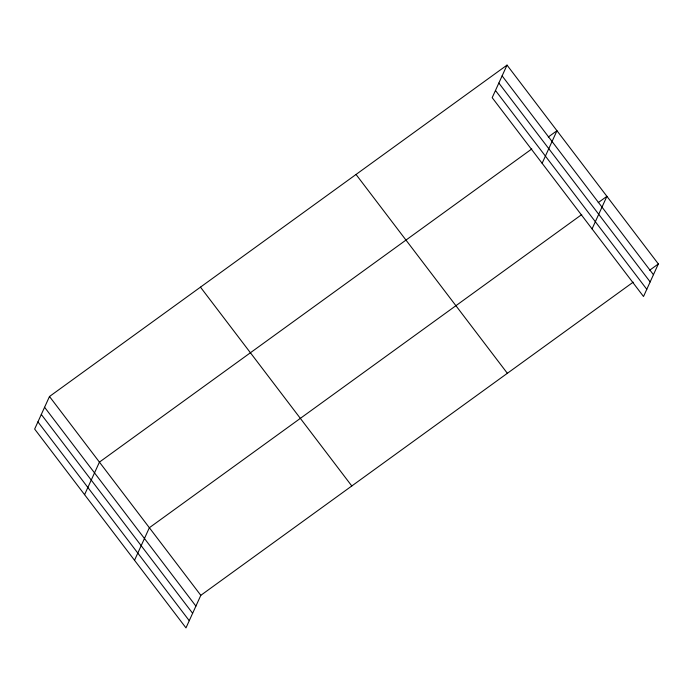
<?xml version="1.0" encoding="UTF-8"?>
<svg xmlns="http://www.w3.org/2000/svg" width="693" height="693" viewBox="0 0 693 693"><rect width="100%" height="100%" fill="white"/><g stroke="black" fill="none" stroke-linecap="round" stroke-linejoin="round"><path stroke-width="1.04" d="M507.025 65.107L492.186 97.67L643.511 296.5L658.35 263.938L507.025 65.107L49.489 396.5L34.65 429.062L185.975 627.893L200.814 595.33L633.185 282.164M84.589 494.672L99.428 462.118L531.8 148.952M134.52 560.29L149.359 527.728L581.739 214.561M542.125 163.279L556.964 130.726L548.284 137.006M592.065 228.898L606.903 196.336L598.224 202.625M649.67 270.227L658.35 263.938M502.122 75.875L653.447 274.705M498.839 83.065L650.164 281.895M495.469 90.48L646.786 289.302M356.037 174.471L507.363 373.302M200.476 287.145L351.801 485.975M49.489 396.5L200.814 595.33M44.586 407.267L195.902 606.098M41.303 414.457L192.628 613.288M37.924 421.872L189.25 620.694"/></g></svg>
